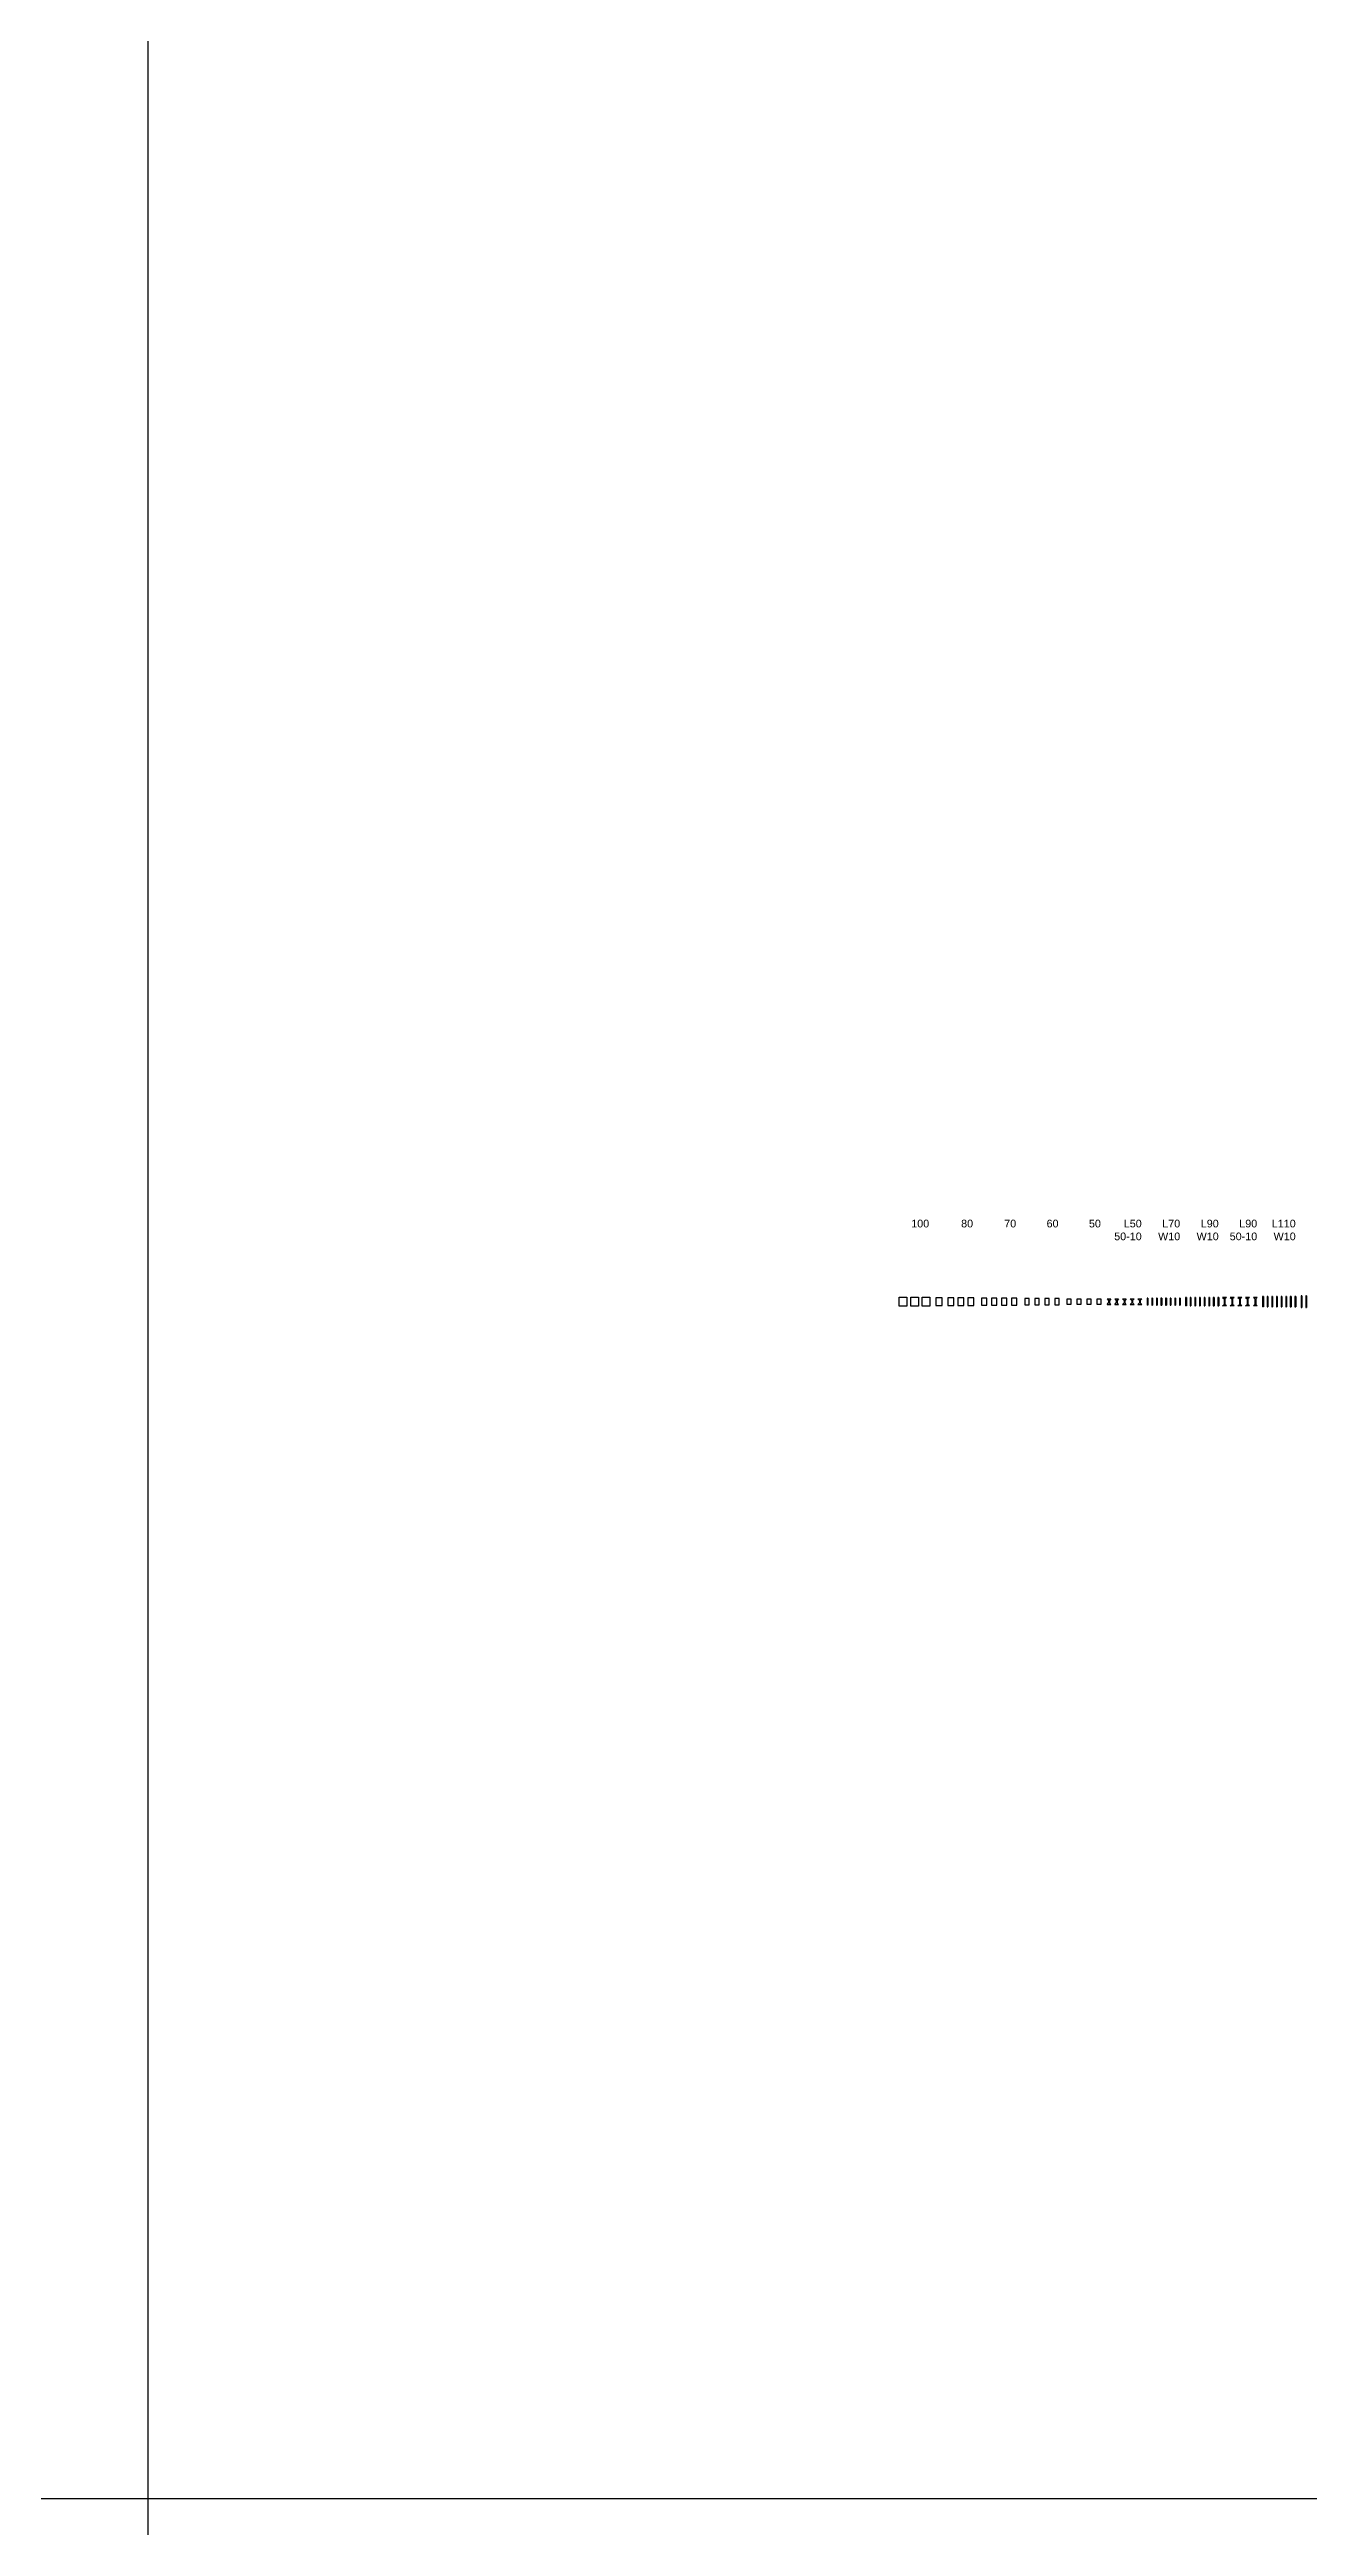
# Model space of a CAD drawing. Header units: millimetres. Extents: x 1000 to 444771, y -11148 to 590229.
# Drawn here: x 213720 to 230069, y 510637 to 542818 of the extents above; entities that cross this region are included whole.
import ezdxf

# ---------------------------------------------------------------- set-up
doc = ezdxf.new("R2010")
doc.units = ezdxf.units.MM
doc.layers.add('CLEAR', color=140, linetype='Continuous')
doc.styles.get("Standard").update_dxf_attribs({"font": 'arial.ttf'})

msp = doc.modelspace()

# ---------------------------------------------------------------- linework, layer by layer
for p, q in [((215000, 447500), (215000, 574500)), ((151500, 511000), (278500, 511000))]:
    msp.add_line(p, q)
msp.add_circle((215000, 511000), 50000)
at = {"layer": 'CLEAR'}
for p, q in [((224754, 526490), (224754, 526610)), ((224754, 526610), (224854, 526610)), ((224854, 526490), (224754, 526490)), ((224854, 526610), (224854, 526490)), ((224904, 526490), (224904, 526610)), ((224904, 526610), (225004, 526610)), ((225004, 526490), (224904, 526490)), ((225004, 526610), (225004, 526490)), ((225054, 526490), (225054, 526610)), ((225054, 526610), (225154, 526610)), ((225154, 526490), (225054, 526490)), ((225154, 526610), (225154, 526490)), ((225232, 526600), (225232, 526500)), ((225312, 526600), (225232, 526600)), ((225232, 526500), (225312, 526500)), ((225312, 526500), (225312, 526600)), ((225384, 526600), (225384, 526500)), ((225464, 526600), (225384, 526600)), ((225384, 526600), (225384, 526500)), ((225464, 526600), (225384, 526600)), ((225384, 526500), (225464, 526500)), ((225384, 526500), (225464, 526500)), ((225464, 526500), (225464, 526600)), ((225464, 526500), (225464, 526600)), ((225514, 526600), (225514, 526500)), ((225594, 526600), (225514, 526600)), ((225514, 526500), (225594, 526500)), ((225594, 526500), (225594, 526600)), ((225644, 526600), (225644, 526500)), ((225724, 526600), (225644, 526600)), ((225644, 526600), (225644, 526500)), ((225724, 526600), (225644, 526600)), ((225644, 526500), (225724, 526500)), ((225644, 526500), (225724, 526500)), ((225724, 526500), (225724, 526600)), ((225724, 526500), (225724, 526600)), ((225824, 526595), (225824, 526505)), ((225894, 526595), (225824, 526595)), ((225824, 526505), (225894, 526505)), ((225894, 526505), (225894, 526595)), ((225954, 526595), (225954, 526505)), ((226024, 526595), (225954, 526595)), ((225954, 526505), (226024, 526505)), ((226024, 526505), (226024, 526595)), ((226084, 526595), (226084, 526505)), ((226154, 526595), (226084, 526595)), ((226084, 526505), (226154, 526505)), ((226154, 526505), (226154, 526595)), ((226214, 526595), (226214, 526505)), ((226284, 526595), (226214, 526595)), ((226214, 526505), (226284, 526505)), ((226284, 526505), (226284, 526595)), ((226384, 526590), (226384, 526510)), ((226444, 526590), (226384, 526590)), ((226384, 526510), (226444, 526510)), ((226444, 526510), (226444, 526590)), ((226514, 526590), (226514, 526510)), ((226574, 526590), (226514, 526590)), ((226514, 526510), (226574, 526510)), ((226574, 526510), (226574, 526590)), ((226644, 526590), (226644, 526510)), ((226704, 526590), (226644, 526590)), ((226644, 526510), (226704, 526510)), ((226704, 526510), (226704, 526590)), ((226774, 526590), (226774, 526510)), ((226834, 526590), (226774, 526590)), ((226774, 526510), (226834, 526510)), ((226834, 526510), (226834, 526590)), ((226934, 526515), (226934, 526585)), ((226934, 526585), (226984, 526585)), ((226984, 526515), (226934, 526515)), ((226984, 526585), (226984, 526515)), ((227064, 526515), (227064, 526585)), ((227064, 526585), (227114, 526585)), ((227114, 526515), (227064, 526515)), ((227114, 526585), (227114, 526515)), ((227194, 526515), (227194, 526585)), ((227194, 526585), (227244, 526585)), ((227244, 526515), (227194, 526515)), ((227244, 526585), (227244, 526515)), ((227324, 526515), (227324, 526585)), ((227324, 526585), (227374, 526585)), ((227374, 526515), (227324, 526515)), ((227374, 526585), (227374, 526515)), ((227454, 526585), (227474, 526565)), ((227454, 526585), (227504, 526585)), ((227454, 526515), (227474, 526535)), ((227454, 526515), (227504, 526515)), ((227474, 526565), (227474, 526535)), ((227504, 526585), (227484, 526565)), ((227484, 526565), (227484, 526535)), ((227504, 526515), (227484, 526535)), ((227554, 526585), (227574, 526565)), ((227554, 526585), (227604, 526585)), ((227554, 526515), (227574, 526535)), ((227554, 526515), (227604, 526515)), ((227574, 526565), (227574, 526535)), ((227604, 526585), (227584, 526565)), ((227584, 526565), (227584, 526535)), ((227604, 526515), (227584, 526535)), ((227654, 526585), (227674, 526565)), ((227654, 526585), (227704, 526585)), ((227654, 526515), (227674, 526535)), ((227654, 526515), (227704, 526515)), ((227674, 526565), (227674, 526535)), ((227704, 526585), (227684, 526565)), ((227684, 526565), (227684, 526535)), ((227704, 526515), (227684, 526535)), ((227754, 526585), (227774, 526565)), ((227754, 526585), (227804, 526585)), ((227754, 526515), (227774, 526535)), ((227754, 526515), (227804, 526515)), ((227774, 526565), (227774, 526535)), ((227804, 526585), (227784, 526565)), ((227784, 526565), (227784, 526535)), ((227804, 526515), (227784, 526535)), ((227854, 526585), (227874, 526565)), ((227854, 526585), (227904, 526585)), ((227854, 526515), (227874, 526535)), ((227854, 526515), (227904, 526515)), ((227874, 526565), (227874, 526535)), ((227904, 526585), (227884, 526565)), ((227884, 526565), (227884, 526535)), ((227904, 526515), (227884, 526535)), ((227974, 526595), (227974, 526505)), ((227984, 526595), (227974, 526595)), ((227984, 526505), (227974, 526505)), ((227984, 526595), (227984, 526505)), ((228034, 526595), (228034, 526505)), ((228044, 526595), (228034, 526595)), ((228034, 526505), (228044, 526505)), ((228044, 526595), (228044, 526505)), ((228094, 526595), (228094, 526505)), ((228104, 526595), (228094, 526595)), ((228094, 526505), (228104, 526505)), ((228104, 526595), (228104, 526505)), ((228154, 526595), (228154, 526505)), ((228164, 526595), (228154, 526595)), ((228154, 526505), (228164, 526505)), ((228164, 526595), (228164, 526505)), ((228214, 526595), (228214, 526505)), ((228224, 526595), (228214, 526595)), ((228214, 526505), (228224, 526505)), ((228224, 526595), (228224, 526505)), ((228274, 526595), (228274, 526505)), ((228284, 526595), (228274, 526595)), ((228274, 526505), (228284, 526505)), ((228284, 526595), (228284, 526505)), ((228334, 526595), (228334, 526505)), ((228344, 526595), (228334, 526595)), ((228334, 526505), (228344, 526505)), ((228344, 526595), (228344, 526505)), ((228394, 526595), (228394, 526505)), ((228404, 526595), (228394, 526595)), ((228394, 526505), (228404, 526505)), ((228404, 526595), (228404, 526505)), ((228474, 526605), (228474, 526495)), ((228484, 526605), (228474, 526605)), ((228484, 526495), (228474, 526495)), ((228484, 526605), (228484, 526495)), ((228534, 526605), (228534, 526495)), ((228544, 526605), (228534, 526605)), ((228534, 526495), (228544, 526495)), ((228544, 526605), (228544, 526495)), ((228594, 526605), (228594, 526495)), ((228604, 526605), (228594, 526605)), ((228594, 526495), (228604, 526495)), ((228604, 526605), (228604, 526495)), ((228654, 526605), (228654, 526495)), ((228664, 526605), (228654, 526605)), ((228654, 526495), (228664, 526495)), ((228664, 526605), (228664, 526495)), ((228714, 526605), (228714, 526495)), ((228724, 526605), (228714, 526605)), ((228714, 526495), (228724, 526495)), ((228724, 526605), (228724, 526495)), ((228774, 526605), (228774, 526495)), ((228784, 526605), (228774, 526605)), ((228774, 526495), (228784, 526495)), ((228784, 526605), (228784, 526495)), ((228834, 526605), (228834, 526495)), ((228844, 526605), (228834, 526605)), ((228834, 526495), (228844, 526495)), ((228844, 526605), (228844, 526495)), ((228894, 526605), (228894, 526495)), ((228904, 526605), (228894, 526605)), ((228894, 526495), (228904, 526495)), ((228904, 526605), (228904, 526495)), ((228954, 526606), (228974, 526586)), ((229004, 526606), (228954, 526606)), ((228954, 526494), (228974, 526514)), ((229004, 526494), (228954, 526494)), ((228974, 526586), (228974, 526514)), ((229004, 526606), (228984, 526586)), ((228984, 526586), (228984, 526514)), ((229004, 526494), (228984, 526514)), ((229054, 526606), (229074, 526586)), ((229104, 526606), (229054, 526606)), ((229054, 526494), (229074, 526514)), ((229104, 526494), (229054, 526494)), ((229074, 526586), (229074, 526514)), ((229104, 526606), (229084, 526586)), ((229084, 526586), (229084, 526514)), ((229104, 526494), (229084, 526514)), ((229154, 526606), (229174, 526586)), ((229204, 526606), (229154, 526606)), ((229154, 526494), (229174, 526514)), ((229204, 526494), (229154, 526494)), ((229174, 526586), (229174, 526514)), ((229204, 526606), (229184, 526586)), ((229184, 526586), (229184, 526514)), ((229204, 526494), (229184, 526514)), ((229254, 526606), (229274, 526586)), ((229304, 526606), (229254, 526606)), ((229254, 526494), (229274, 526514)), ((229304, 526494), (229254, 526494)), ((229274, 526586), (229274, 526514)), ((229304, 526606), (229284, 526586)), ((229284, 526586), (229284, 526514)), ((229304, 526494), (229284, 526514)), ((229354, 526606), (229374, 526586)), ((229404, 526606), (229354, 526606)), ((229354, 526494), (229374, 526514)), ((229404, 526494), (229354, 526494)), ((229374, 526586), (229374, 526514)), ((229404, 526606), (229384, 526586)), ((229384, 526586), (229384, 526514)), ((229404, 526494), (229384, 526514)), ((229474, 526616), (229474, 526484)), ((229484, 526616), (229474, 526616)), ((229484, 526616), (229484, 526484)), ((229534, 526616), (229534, 526484)), ((229544, 526616), (229534, 526616)), ((229544, 526616), (229544, 526484)), ((229594, 526616), (229594, 526484)), ((229604, 526616), (229594, 526616)), ((229604, 526616), (229604, 526484)), ((229654, 526616), (229654, 526484)), ((229664, 526616), (229654, 526616)), ((229664, 526616), (229664, 526484)), ((229714, 526616), (229714, 526484)), ((229724, 526616), (229714, 526616)), ((229724, 526616), (229724, 526484)), ((229774, 526616), (229774, 526484)), ((229784, 526616), (229774, 526616)), ((229784, 526616), (229784, 526484)), ((229834, 526616), (229834, 526484)), ((229844, 526616), (229834, 526616)), ((229844, 526616), (229844, 526484)), ((229894, 526616), (229894, 526484)), ((229904, 526616), (229894, 526616)), ((229904, 526616), (229904, 526484)), ((229974, 526626), (229974, 526474)), ((229984, 526626), (229974, 526626)), ((229984, 526626), (229984, 526474)), ((230034, 526626), (230034, 526474)), ((230044, 526626), (230034, 526626)), ((230044, 526626), (230044, 526474)), ((229484, 526484), (229474, 526484)), ((229534, 526484), (229544, 526484)), ((229594, 526484), (229604, 526484)), ((229654, 526484), (229664, 526484)), ((229714, 526484), (229724, 526484)), ((229774, 526484), (229784, 526484)), ((229834, 526484), (229844, 526484)), ((229894, 526484), (229904, 526484)), ((229974, 526474), (229984, 526474)), ((230034, 526474), (230044, 526474))]:
    msp.add_line(p, q, dxfattribs=at)

# ---------------------------------------------------------------- texts
at = {"layer": 'CLEAR', "char_height": 100, "attachment_point": 3}
for s, width, heights, insert in [('100', 307.49, [191], (225144, 527615)), ('80', 307.49, [191], (225714, 527615)), ('70', 307.49, [191], (226274, 527615)), ('60', 307.49, [191], (226824, 527615)), ('50', 307.49, [191], (227374, 527615)), ('L50\\P50-10', 320.44, [315], (227904, 527615)), ('L70\\PW10', 317.85, [326], (228404, 527615)), ('L90\\PW10', 316.95, [289], (228904, 527615)), ('L90\\P50-10', 301.92, [294], (229404, 527615)), ('L110\\PW10', 299.13, [328], (229904, 527615))]:
    msp.add_mtext_dynamic_manual_height_columns(s, width=width, gutter_width=12.5, heights=heights, dxfattribs=dict(at, insert=insert))

doc.saveas('drawing.dxf')
